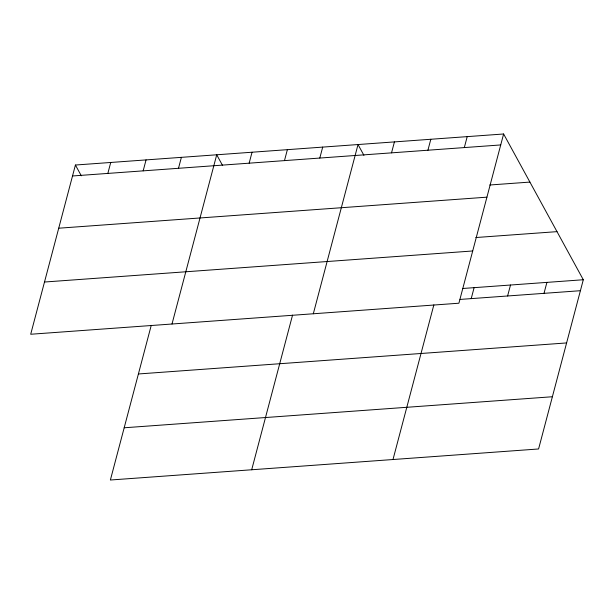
<?xml version="1.0" encoding="UTF-8"?>
<svg xmlns="http://www.w3.org/2000/svg" width="614" height="614" viewBox="0 0 614 614"><rect width="100%" height="100%" fill="white"/><g stroke="black" fill="none" stroke-linecap="round" stroke-linejoin="round"><path stroke-width="0.92" d="M75.415 165.028L30.7 334.254L458.904 303.216L503.618 133.99L75.415 165.028L81.309 175.804M107.841 173.417L110.735 162.464M143.169 170.861L146.063 159.901M178.497 168.297L181.391 157.345M151.251 325.343L110.382 480.01L538.585 448.972L583.3 279.746L503.618 133.99M172.004 324.008L216.719 154.782L222.613 165.565M249.154 163.178L252.047 152.226M284.482 160.615L287.375 149.662M319.802 158.059L322.703 147.099M251.694 469.771L292.556 315.105M313.317 313.769L358.023 144.543L363.918 155.319M391.532 152.855L394.426 141.903M427.927 150.223L430.821 139.263M464.322 147.583L467.216 136.623M392.998 459.525L433.868 304.859M471.214 298.619L474.108 287.667M507.609 295.979L510.503 285.026M544.012 293.338L546.905 282.386M72.513 175.98L500.725 144.942M489.78 184.998L529.913 182.089M58.714 228.208L486.925 197.171M475.812 237.534L557.005 231.647M44.5 282.026L472.703 250.98M462.91 288.473L583.3 279.746M460.016 299.432L580.407 290.706M138.403 373.972L566.607 342.934M124.181 427.781L552.385 396.744"/></g></svg>
